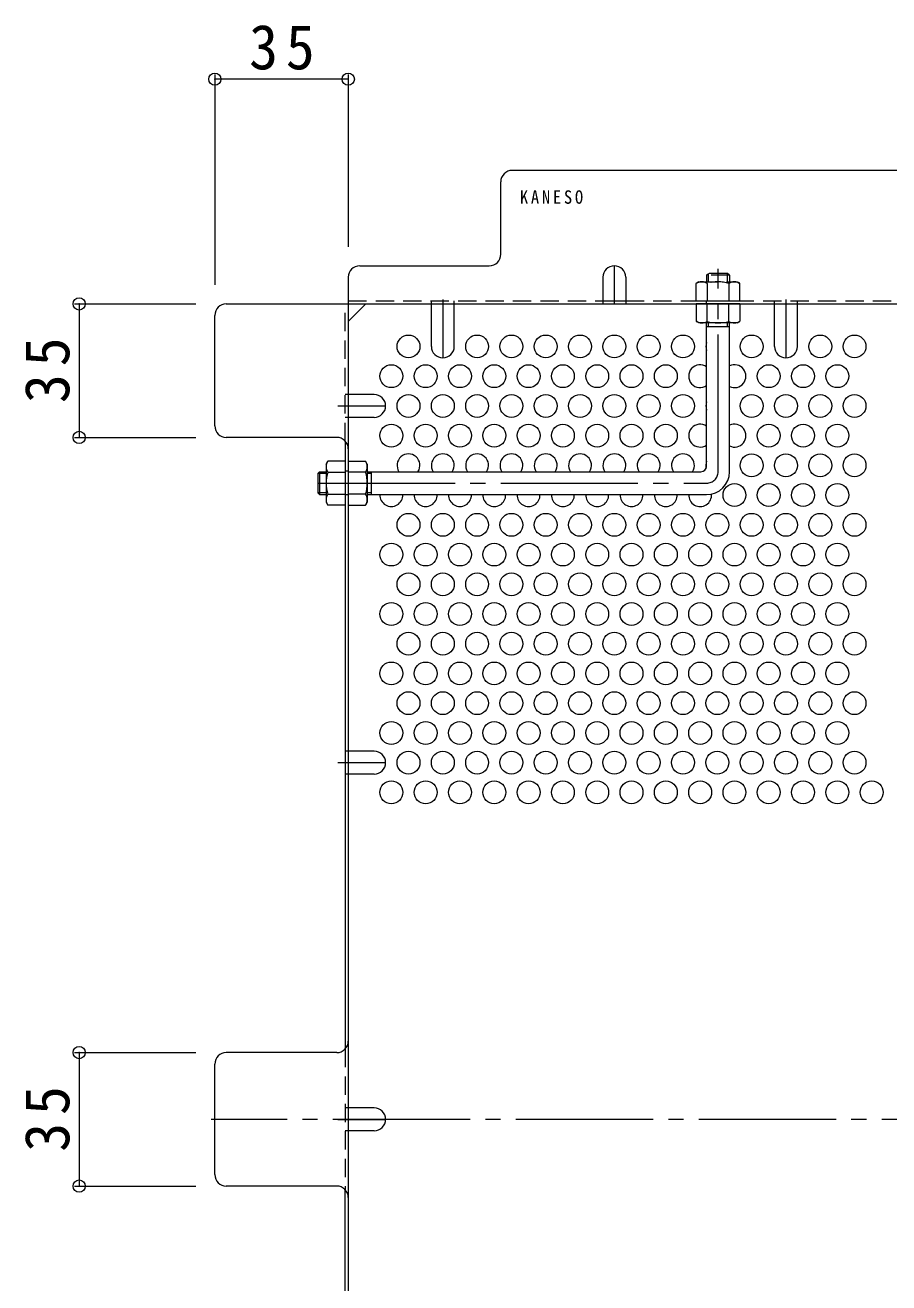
# Model space of a CAD drawing. Units: millimetres at full size, sheet at 1:4; details may follow other scales. Extents: x -744 to 1008, y -779 to 706.
# Drawn here: x 128.5 to 355, y 346 to 675.7 of the extents above; entities that cross this region are included whole.
import ezdxf

# ---------------------------------------------------------------- set-up
doc = ezdxf.new("R2010")
doc.units = ezdxf.units.MM
doc.header["$LTSCALE"] = 4
doc.header["$PDMODE"] = 32
doc.header["$PDSIZE"] = 3.2
for name, pattern in [('CHAIN1', [8, 5, -1, 1, -1]), ('CHAIN2', [12, 9, -1, 1, -1]), ('DASHED1', [1.8, 1.2, -0.6])]:
    doc.linetypes.add(name, pattern=pattern)
for name, color, linetype, lineweight in [('A-1_躯体', 3, 'Continuous', 9), ('A-4_その他', 7, 'Continuous', 9), ('A-5_文字', 7, 'Continuous', 9), ('A-6_寸法', 2, 'Continuous', 9), ('A-7_ハッチ', 2, 'Continuous', 9), ('A-8_記号', 2, 'Continuous', 9), ('A-B_ﾊｯﾁ', 2, 'Continuous', 9)]:
    doc.layers.add(name, color=color, linetype=linetype, lineweight=lineweight)
doc.styles.add('ＭＳ ゴシック', font='')
doc.styles.get('ＭＳ ゴシック').set_extended_font_data('MS Gothic')

msp = doc.modelspace()

# ---------------------------------------------------------------- linework, layer by layer
at = {"layer": 'A-1_躯体', "linetype": 'DASHED1'}
for p, q in [((307.232, 610.124), (307.732, 610.624)), ((313.232, 610.124), (307.232, 610.124)), ((307.232, 610.124), (307.232, 608.424)), ((312.732, 610.624), (307.732, 610.624)), ((307.732, 608.424), (307.732, 610.624)), ((313.232, 610.124), (312.732, 610.624)), ((312.732, 608.424), (312.732, 610.624)), ((313.232, 610.124), (313.232, 608.424))]:
    msp.add_line(p, q, dxfattribs=at)
at = {"layer": 'A-1_躯体', "linetype": 'CHAIN2'}
for p, q in [((310.232, 558.624), (310.232, 611.856)), ((205.232, 555.624), (307.232, 555.624))]:
    msp.add_line(p, q, dxfattribs=at)
at = {"layer": 'A-1_躯体'}
for p, q in [((307.232, 560.124), (307.232, 597.624)), ((307.732, 596.624), (307.732, 597.624)), ((312.732, 596.624), (312.732, 597.624)), ((313.232, 558.624), (313.232, 597.624)), ((313.232, 596.624), (307.232, 596.624)), ((205.732, 558.624), (205.232, 558.124)), ((205.232, 558.124), (205.232, 553.124)), ((207.432, 558.124), (205.232, 558.124)), ((205.732, 558.624), (205.732, 552.624)), ((205.732, 558.624), (207.432, 558.624)), ((218.232, 558.624), (305.732, 558.624)), ((219.232, 558.124), (218.232, 558.124)), ((219.232, 558.624), (219.232, 552.624)), ((205.732, 552.624), (205.232, 553.124)), ((207.432, 553.124), (205.232, 553.124)), ((205.732, 552.624), (207.432, 552.624)), ((219.232, 553.124), (218.232, 553.124)), ((218.232, 552.624), (307.232, 552.624))]:
    msp.add_line(p, q, dxfattribs=at)
for centre, radius in [((305.732, 560.124), 1.5), ((307.232, 558.624), 6)]:
    msp.add_arc(centre, radius, 270, 0, dxfattribs=at)
at = {"layer": 'A-1_躯体', "linetype": 'CHAIN2'}
msp.add_arc((307.232, 558.624), 3, 270, 0, dxfattribs=at)
at = {"layer": 'A-4_その他'}
for p, q in [((178.229, 662.736), (178.229, 607.624)), ((213.232, 661.536), (178.229, 661.536)), ((213.232, 662.736), (213.232, 617.624)), ((141.458, 602.624), (173.229, 602.624)), ((142.658, 602.624), (142.658, 567.623)), ((141.458, 567.623), (173.229, 567.623)), ((141.458, 406.32), (173.229, 406.32)), ((142.658, 406.32), (142.658, 371.32)), ((141.458, 371.32), (173.229, 371.32))]:
    msp.add_line(p, q, dxfattribs=at)
for p in [(178.229, 661.536), (213.232, 661.536), (142.658, 602.624), (142.658, 567.623), (142.658, 406.32), (142.658, 371.32)]:
    msp.add_point(p, dxfattribs=at)
at = {"layer": 'A-6_寸法'}
for centre in [(229.032, 591.47), (247.032, 591.47), (256.032, 591.47), (265.032, 591.47), (274.032, 591.47), (283.032, 591.47), (292.032, 591.47), (301.032, 591.47), (319.032, 591.47), (337.032, 591.47), (346.032, 591.47), (224.532, 583.676), (233.532, 583.676), (242.532, 583.676), (251.532, 583.676), (260.532, 583.676), (269.532, 583.676), (278.532, 583.676), (287.532, 583.676), (296.532, 583.676), (323.532, 583.676), (332.532, 583.676), (341.532, 583.676), (229.032, 575.882), (238.032, 575.882), (247.032, 575.882), (256.032, 575.882), (265.032, 575.882), (274.032, 575.882), (283.032, 575.882), (292.032, 575.882), (301.032, 575.882), (319.032, 575.882), (328.032, 575.882), (337.032, 575.882), (346.032, 575.882), (224.532, 568.087), (233.532, 568.087), (242.532, 568.087), (251.532, 568.087), (260.532, 568.087), (269.532, 568.087), (278.532, 568.087), (287.532, 568.087), (296.532, 568.087), (323.532, 568.087), (332.532, 568.087), (341.532, 568.087), (319.032, 560.293), (328.032, 560.293), (337.032, 560.293), (346.032, 560.293), (314.532, 552.499), (323.532, 552.499), (332.532, 552.499), (341.532, 552.499), (229.032, 544.705), (238.032, 544.705), (247.032, 544.705), (256.032, 544.705), (265.032, 544.705), (274.032, 544.705), (283.032, 544.705), (292.032, 544.705), (301.032, 544.705), (310.032, 544.705), (319.032, 544.705), (328.032, 544.705), (337.032, 544.705), (346.032, 544.705), (224.532, 536.91), (233.532, 536.91), (242.532, 536.91), (251.532, 536.91), (260.532, 536.91), (269.532, 536.91), (278.532, 536.91), (287.532, 536.91), (296.532, 536.91), (305.532, 536.91), (314.532, 536.91), (323.532, 536.91), (332.532, 536.91), (341.532, 536.91), (229.032, 529.116), (238.032, 529.116), (247.032, 529.116), (256.032, 529.116), (265.032, 529.116), (274.032, 529.116), (283.032, 529.116), (292.032, 529.116), (301.032, 529.116), (310.032, 529.116), (319.032, 529.116), (328.032, 529.116), (337.032, 529.116), (346.032, 529.116), (224.532, 521.322), (233.532, 521.322), (242.532, 521.322), (251.532, 521.322), (260.532, 521.322), (269.532, 521.322), (278.532, 521.322), (287.532, 521.322), (296.532, 521.322), (305.532, 521.322), (314.532, 521.322), (323.532, 521.322), (332.532, 521.322), (341.532, 521.322), (229.032, 513.528), (238.032, 513.528), (247.032, 513.528), (256.032, 513.528), (265.032, 513.528), (274.032, 513.528), (283.032, 513.528), (292.032, 513.528), (301.032, 513.528), (310.032, 513.528), (319.032, 513.528), (328.032, 513.528), (337.032, 513.528), (346.032, 513.528), (224.532, 505.733), (233.532, 505.733), (242.532, 505.733), (251.532, 505.733), (260.532, 505.733), (269.532, 505.733), (278.532, 505.733), (287.532, 505.733), (296.532, 505.733), (305.532, 505.733), (314.532, 505.733), (323.532, 505.733), (332.532, 505.733), (341.532, 505.733), (229.032, 497.939), (238.032, 497.939), (247.032, 497.939), (256.032, 497.939), (265.032, 497.939), (274.032, 497.939), (283.032, 497.939), (292.032, 497.939), (301.032, 497.939), (310.032, 497.939), (319.032, 497.939), (328.032, 497.939), (337.032, 497.939), (346.032, 497.939), (224.532, 490.145), (233.532, 490.145), (242.532, 490.145), (251.532, 490.145), (260.532, 490.145), (269.532, 490.145), (278.532, 490.145), (287.532, 490.145), (296.532, 490.145), (305.532, 490.145), (314.532, 490.145), (323.532, 490.145), (332.532, 490.145), (341.532, 490.145), (229.032, 482.351), (238.032, 482.351), (247.032, 482.351), (256.032, 482.351), (265.032, 482.351), (274.032, 482.351), (283.032, 482.351), (292.032, 482.351), (301.032, 482.351), (310.032, 482.351), (319.032, 482.351), (328.032, 482.351), (337.032, 482.351), (346.032, 482.351), (224.532, 474.557), (233.532, 474.557), (242.532, 474.557), (251.532, 474.557), (260.532, 474.557), (269.532, 474.557), (278.532, 474.557), (287.532, 474.557), (296.532, 474.557), (305.532, 474.557), (314.532, 474.557), (323.532, 474.557), (332.532, 474.557), (341.532, 474.557), (350.532, 474.557)]:
    msp.add_circle(centre, 3, dxfattribs=at)
for centre, start, end in [((310.032, 591.47), 158.96053, 201.03947), ((305.532, 583.676), 55.48189, 304.51811), ((314.532, 583.676), 244.32071, 115.67929), ((310.032, 575.882), 158.96053, 201.03947), ((305.532, 568.087), 55.48189, 304.51811), ((314.532, 568.087), 244.32071, 115.67929), ((229.032, 560.293), 326.18508, 213.81492), ((238.032, 560.293), 326.18508, 213.81492), ((247.032, 560.293), 326.18508, 213.81492), ((256.032, 560.293), 326.18508, 213.81492), ((265.032, 560.293), 326.18508, 213.81492), ((274.032, 560.293), 326.18508, 213.81492), ((283.032, 560.293), 326.18508, 213.81492), ((292.032, 560.293), 326.18508, 213.81492), ((301.032, 560.293), 326.18508, 213.81492), ((310.032, 560.293), 158.96053, 194.11906), ((224.532, 552.499), 177.61786, 2.38214), ((233.532, 552.499), 177.61786, 2.38214), ((242.532, 552.499), 177.61786, 2.38214), ((251.532, 552.499), 177.61786, 2.38214), ((260.532, 552.499), 177.61786, 2.38214), ((269.532, 552.499), 177.61786, 2.38214), ((278.532, 552.499), 177.61786, 2.38214), ((287.532, 552.499), 177.61786, 2.38214), ((296.532, 552.499), 177.61786, 2.38214), ((305.532, 552.499), 177.61786, 5.06075)]:
    msp.add_arc(centre, 3, start, end, dxfattribs=at)
at = {"layer": 'A-7_ハッチ'}
for p, q in [((597.831, 637.624), (256.233, 637.624)), ((253.233, 615.624), (253.233, 634.624)), ((216.232, 612.624), (250.233, 612.624)), ((213.232, 609.624), (213.232, 168.017)), ((181.229, 602.624), (672.836, 602.624)), ((213.232, 598.011), (217.844, 602.624)), ((280.032, 603.424), (286.032, 603.424)), ((178.229, 570.623), (178.229, 599.624)), ((210.232, 567.623), (181.229, 567.623)), ((212.432, 566.662), (212.432, 407.281)), ((210.232, 406.32), (181.229, 406.32)), ((178.229, 374.32), (178.229, 403.32)), ((210.232, 371.32), (181.229, 371.32)), ((212.432, 210.978), (212.432, 370.359))]:
    msp.add_line(p, q, dxfattribs=at)
at = {"layer": 'A-7_ハッチ', "linetype": 'DASHED1'}
for p, q in [((212.432, 566.662), (212.432, 602.624)), ((213.232, 603.424), (280.032, 603.424)), ((235.032, 602.624), (235.032, 603.424)), ((241.032, 602.624), (241.032, 603.424)), ((286.032, 603.424), (374.532, 603.424)), ((307.232, 602.624), (307.232, 603.424)), ((325.032, 602.624), (325.032, 603.424)), ((331.032, 602.624), (331.032, 603.424)), ((213.232, 578.882), (212.432, 578.882)), ((213.232, 572.882), (212.432, 572.882)), ((212.432, 558.824), (213.232, 558.824)), ((212.432, 552.624), (213.232, 552.624)), ((213.232, 485.351), (212.432, 485.351)), ((213.232, 479.351), (212.432, 479.351)), ((212.432, 407.281), (212.432, 370.359)), ((213.232, 391.82), (212.432, 391.82)), ((213.232, 385.82), (212.432, 385.82))]:
    msp.add_line(p, q, dxfattribs=at)
at = {"layer": 'A-7_ハッチ', "linetype": 'CHAIN2'}
msp.add_line((677.189, 388.82), (177.307, 388.82), dxfattribs=at)
at = {"layer": 'A-7_ハッチ'}
for centre, start, end in [((256.233, 634.624), 90, 180), ((250.233, 615.624), 270, 0), ((216.232, 609.624), 90, 180), ((181.229, 599.624), 90, 180), ((181.229, 570.623), 180, 270), ((210.232, 564.623), 0, 90), ((210.232, 409.32), 270, 0), ((181.229, 403.32), 90, 180), ((181.229, 374.32), 180, 270), ((210.232, 368.32), 0, 90)]:
    msp.add_arc(centre, 3, start, end, dxfattribs=at)
at = {"layer": 'A-8_記号', "linetype": 'CHAIN1'}
for p, q in [((283.032, 602.624), (283.032, 612.624)), ((238.032, 603.824), (238.032, 588.474)), ((328.032, 603.824), (328.032, 588.474)), ((210.524, 575.882), (223.032, 575.882)), ((210.524, 482.351), (223.032, 482.351)), ((210.524, 388.82), (223.032, 388.82))]:
    msp.add_line(p, q, dxfattribs=at)
at = {"layer": 'A-8_記号'}
for p, q in [((280.032, 609.624), (280.032, 602.624)), ((286.032, 609.624), (286.032, 602.624)), ((235.032, 591.474), (235.032, 602.624)), ((241.032, 591.474), (241.032, 602.624)), ((325.032, 591.474), (325.032, 602.624)), ((331.032, 591.474), (331.032, 602.624)), ((220.032, 578.882), (213.232, 578.882)), ((220.032, 572.882), (213.232, 572.882)), ((220.032, 485.351), (213.232, 485.351)), ((220.032, 479.351), (213.232, 479.351)), ((220.032, 391.82), (213.232, 391.82)), ((220.032, 385.82), (213.232, 385.82))]:
    msp.add_line(p, q, dxfattribs=at)
for centre, start, end in [((283.032, 609.624), 0, 180), ((238.032, 591.474), 180, 0), ((328.032, 591.474), 180, 0), ((220.032, 575.882), 270, 90), ((220.032, 482.351), 270, 90), ((220.032, 388.82), 270, 90)]:
    msp.add_arc(centre, 3, start, end, dxfattribs=at)
at = {"layer": 'A-B_ﾊｯﾁ', "linetype": 'DASHED1'}
for p, q in [((305.232, 608.424), (304.482, 607.99)), ((304.482, 603.424), (304.482, 607.99)), ((305.232, 608.424), (315.232, 608.424)), ((307.369, 607.99), (307.369, 603.424)), ((313.095, 607.99), (313.095, 603.424)), ((315.232, 608.424), (315.982, 607.99)), ((315.982, 603.424), (315.982, 607.99)), ((304.482, 603.424), (315.982, 603.424))]:
    msp.add_line(p, q, dxfattribs=at)
at = {"layer": 'A-B_ﾊｯﾁ'}
for p, q in [((315.982, 602.624), (304.482, 602.624)), ((304.482, 602.624), (304.482, 598.057)), ((307.369, 598.057), (307.369, 602.624)), ((313.095, 598.057), (313.095, 602.624)), ((315.982, 602.624), (315.982, 598.057)), ((305.232, 597.624), (304.482, 598.057)), ((315.232, 597.624), (305.232, 597.624)), ((315.232, 597.624), (315.982, 598.057)), ((207.432, 560.623), (207.865, 561.374)), ((207.432, 560.623), (207.432, 550.624)), ((212.432, 561.374), (207.865, 561.374)), ((212.432, 561.374), (212.432, 549.874)), ((213.232, 561.374), (213.232, 549.874)), ((213.232, 561.374), (217.799, 561.374)), ((218.232, 560.623), (217.799, 561.374)), ((218.232, 560.623), (218.232, 550.624)), ((207.865, 558.487), (212.432, 558.487)), ((217.799, 558.487), (213.232, 558.487)), ((207.865, 552.76), (212.432, 552.76)), ((217.799, 552.76), (213.232, 552.76)), ((207.432, 550.624), (207.865, 549.874)), ((212.432, 549.874), (207.865, 549.874)), ((213.232, 549.874), (217.799, 549.874)), ((218.232, 550.624), (217.799, 549.874))]:
    msp.add_line(p, q, dxfattribs=at)
at = {"layer": 'A-B_ﾊｯﾁ', "linetype": 'DASHED1'}
for centre, radius, start, end in [((306.127, 605.142), 3.29, 93.92075, 120), ((305.892, 605.689), 2.735, 57.31491, 89.78969), ((310.232, 598.741), 9.683, 72.79973, 107.20026), ((314.572, 605.689), 2.735, 90.2103, 122.68507), ((314.337, 605.142), 3.29, 59.99998, 86.07924)]:
    msp.add_arc(centre, radius, start, end, dxfattribs=at)
at = {"layer": 'A-B_ﾊｯﾁ'}
for centre, radius, start, end in [((306.127, 600.906), 3.29, 239.99998, 266.07924), ((305.892, 600.358), 2.735, 270.2103, 302.68507), ((310.232, 607.306), 9.683, 252.79973, 287.20026), ((314.572, 600.358), 2.735, 237.31491, 269.78969), ((314.337, 600.906), 3.29, 273.92075, 300), ((210.714, 559.729), 3.29, 150, 176.07925), ((214.95, 559.729), 3.29, 3.92075, 30), ((210.167, 559.964), 2.735, 180.21031, 212.68509), ((217.115, 555.624), 9.683, 162.79974, 197.20027), ((215.497, 559.964), 2.735, 327.31491, 359.78969), ((208.549, 555.624), 9.683, 342.79973, 17.20026), ((210.167, 551.283), 2.735, 147.31493, 179.7897), ((210.714, 551.518), 3.29, 183.92076, 210.00002), ((215.497, 551.283), 2.735, 0.2103, 32.68507), ((214.95, 551.518), 3.29, 329.99998, 356.07924)]:
    msp.add_arc(centre, radius, start, end, dxfattribs=at)

# ---------------------------------------------------------------- texts
at = {"layer": 'A-4_その他', "color": 2, "insert": (187.23, 663.936), "char_height": 11.73, "attachment_point": 7, "style": 'ＭＳ ゴシック'}
msp.add_mtext('\\T1.27;\\W0.95;35', dxfattribs=at)
at = {"layer": 'A-4_その他', "color": 2, "char_height": 11.73, "attachment_point": 7, "rotation": 90, "style": 'ＭＳ ゴシック'}
for insert in [(140.258, 576.623), (140.258, 380.32)]:
    msp.add_mtext('\\T1.27;\\W0.95;35', dxfattribs=dict(at, insert=insert))
at = {"layer": 'A-5_文字', "color": 6, "insert": (258.258, 628.824), "char_height": 3.519, "attachment_point": 7, "style": 'ＭＳ ゴシック'}
msp.add_mtext('\\T1.34;\\W0.9;KANESO', dxfattribs=at)

doc.saveas('drawing.dxf')
